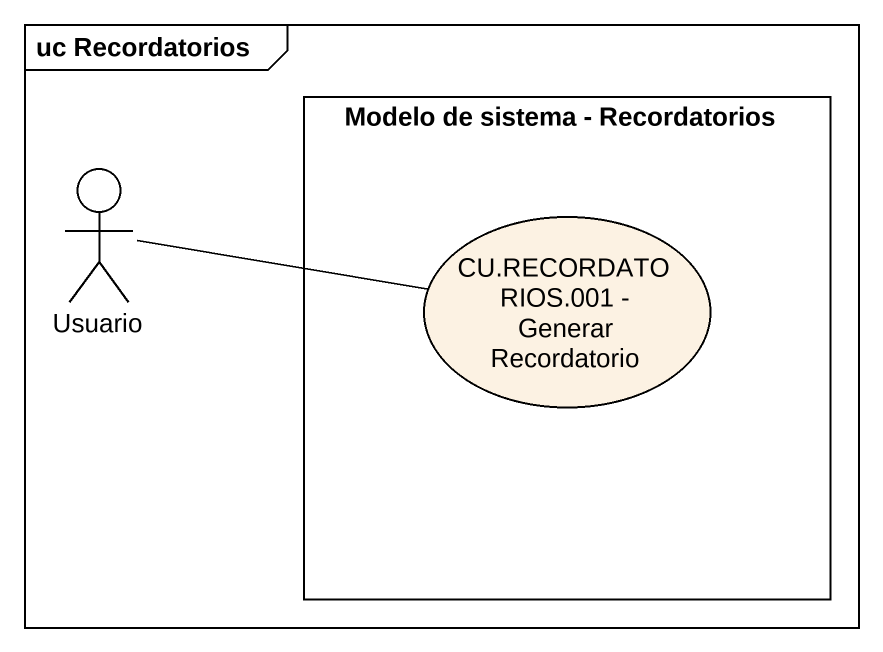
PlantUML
@startuml
mainframe uc Recordatorios
rectangle "Modelo de sistema - Recordatorios" as Modelo_de_sistema {
  usecase "CU.RECORDATORIOS.001 - Generar Recordatorio" as CU_RECORDATORIOS_001
}
actor Usuario
Usuario -right- CU_RECORDATORIOS_001
@enduml
